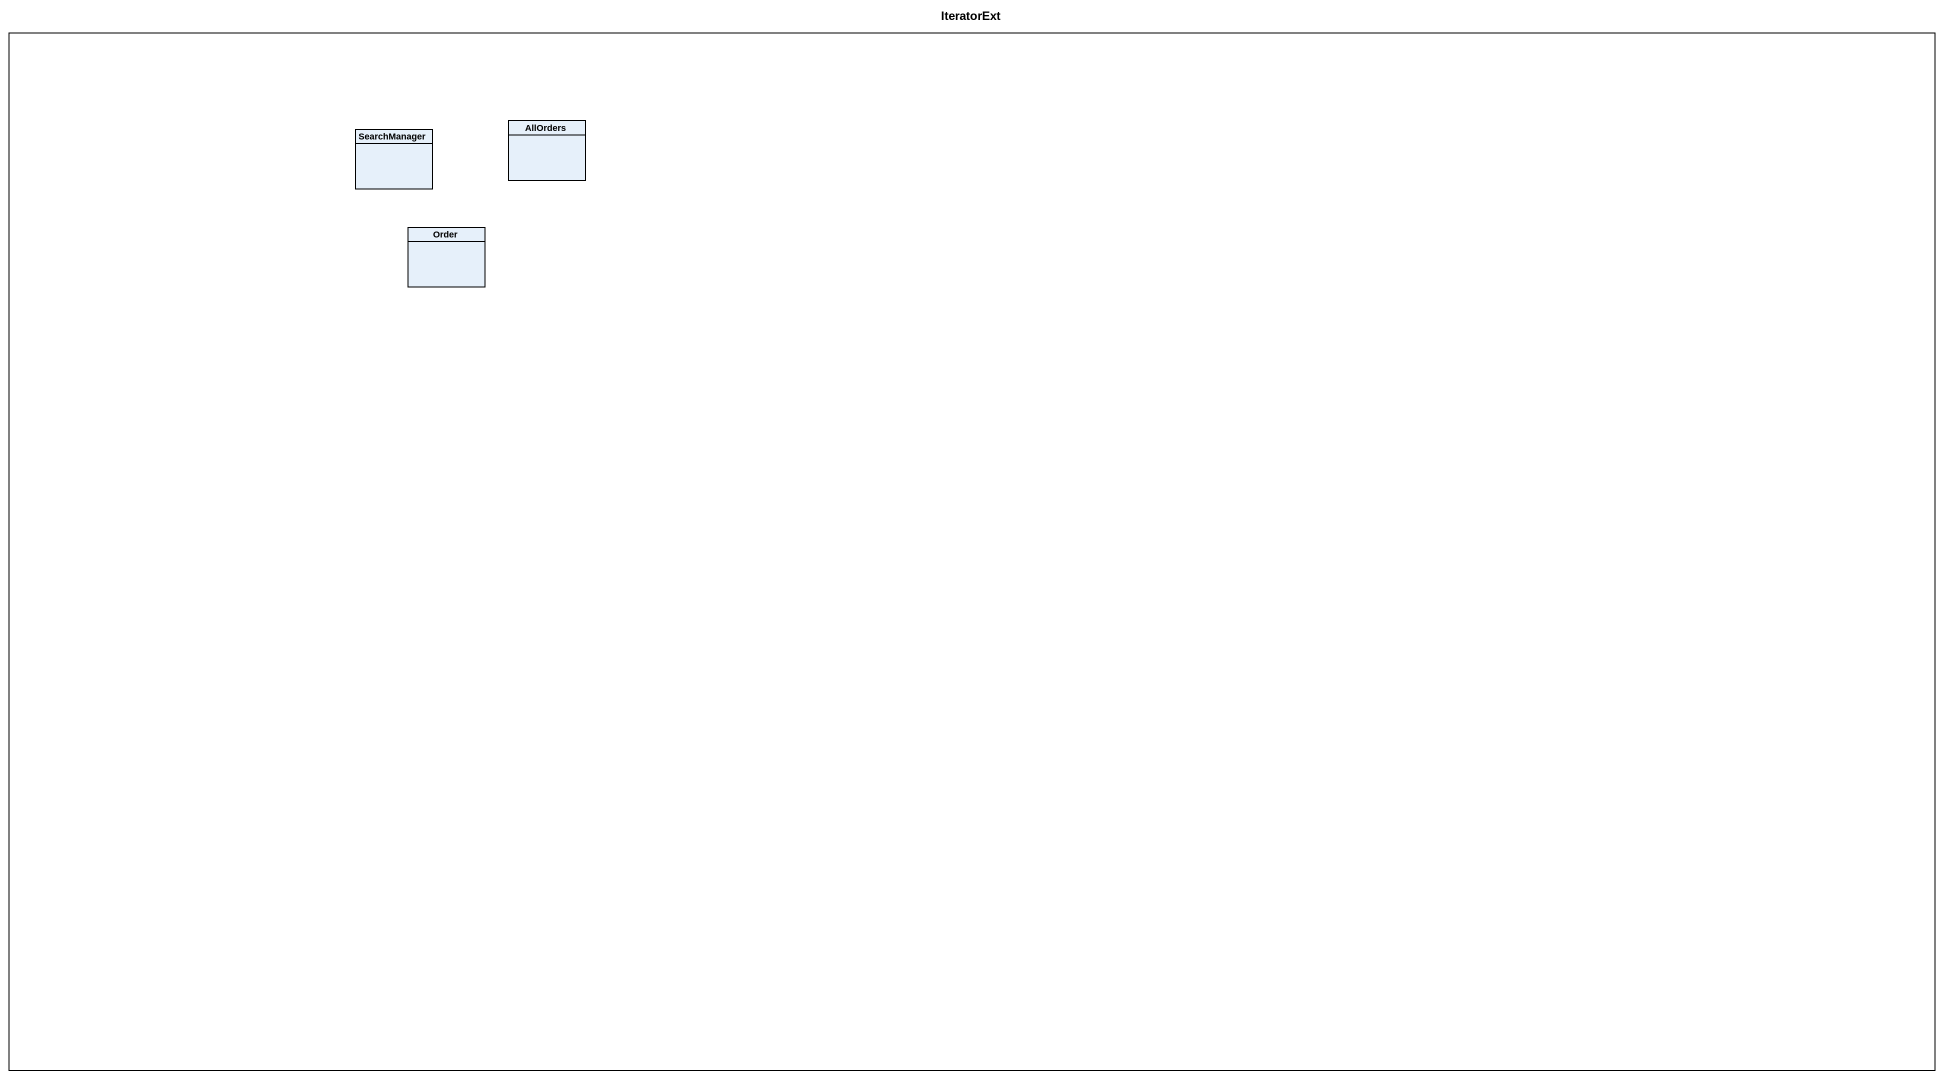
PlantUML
@startuml
title IteratorExt
hide circle
hide empty members
rectangle " " as rectangle1 {
  class SearchManager
  class AllOrders
  class Order
}
@enduml
